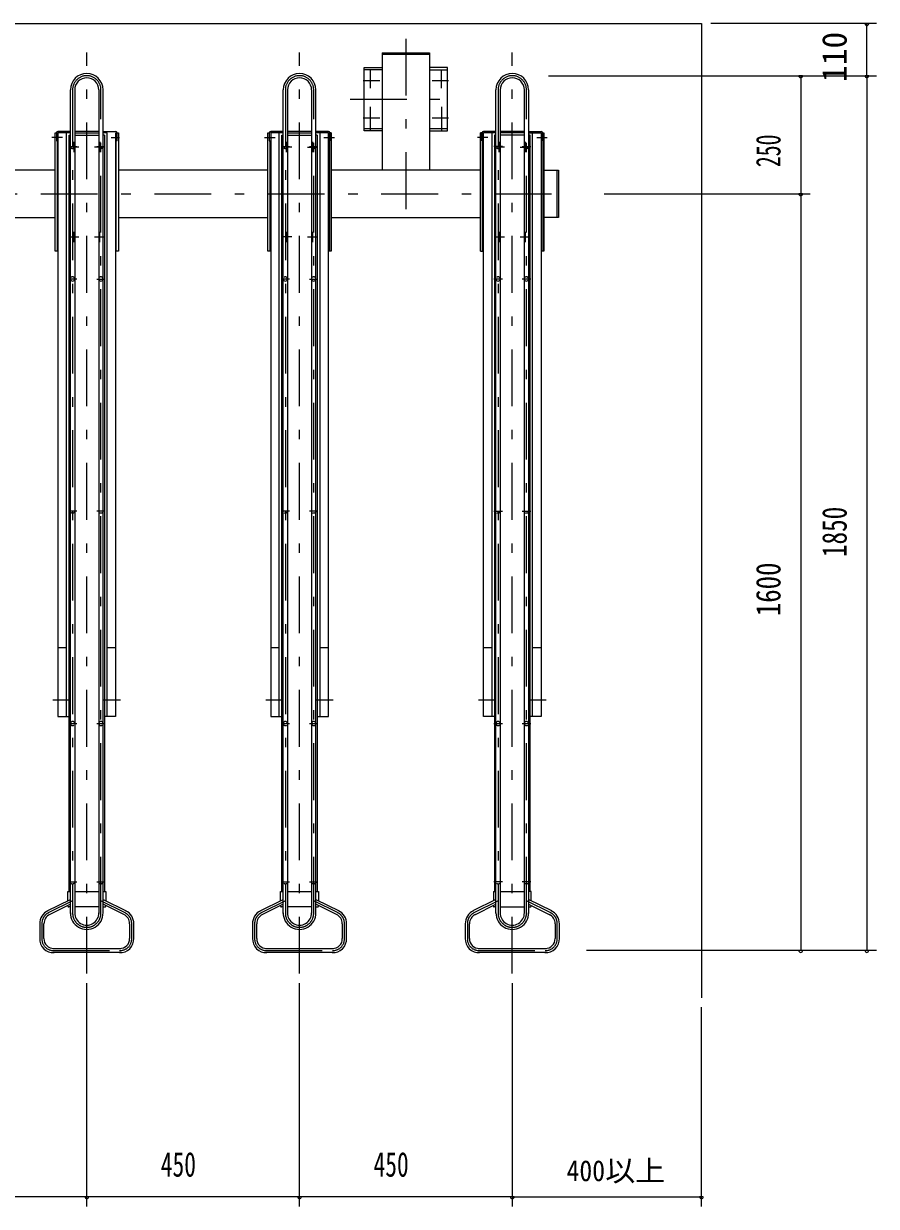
# Model space of a CAD drawing. Units: millimetres, scale not verified. Extents: x -5940 to 5940, y -4200 to 4200.
# Drawn here: x -770 to 1034, y -243 to 2258 of the extents above; entities that cross this region are included whole.
import ezdxf
from ezdxf.enums import TextEntityAlignment as Align

# ---------------------------------------------------------------- set-up
doc = ezdxf.new("R2010")
doc.units = ezdxf.units.MM
doc.header["$LTSCALE"] = 10
doc.linetypes.add('USER1', pattern=[3, 1, -2])
doc.linetypes.add('USER2', pattern=[24, 12, -5, 2, -5])
for name, color, linetype, lineweight in [('0-2_2-0BOLD', 7, 'Continuous', 18), ('0-3_2-1HIDDEN', 3, 'USER1', 18), ('0-4_2-2CENTER', 3, 'USER2', 18), ('0-5_2-5DIM', 3, 'Continuous', 18), ('0-7_2-7RACK', 5, 'Continuous', 18)]:
    doc.layers.add(name, color=color, linetype=linetype, lineweight=lineweight)
doc.styles.add('ＭＳ ゴシック', font='')
doc.styles.get('ＭＳ ゴシック').set_extended_font_data('MS Gothic')

msp = doc.modelspace()

# ---------------------------------------------------------------- linework, layer by layer
at = {"layer": '0-2_2-0BOLD'}
for p, q in [((-11.21, 2196.39), (-11.21, 1948.39)), ((88.79, 2193.39), (-11.21, 2193.39)), ((-11.21, 2160.89), (-49.21, 2160.89)), ((88.79, 2160.89), (126.79, 2160.89)), ((-670.7, 376.6), (-670.7, 2118.39)), ((-661.71, 2118.39), (-661.7, 376.6)), ((-610.71, 2118.39), (-610.71, 376.6)), ((-601.71, 376.6), (-601.71, 2118.39)), ((-220.7, 376.6), (-220.7, 2118.39)), ((-211.71, 2118.39), (-211.7, 376.6)), ((-160.71, 2118.39), (-160.71, 376.6)), ((-151.71, 376.6), (-151.71, 2118.39)), ((229.3, 376.6), (229.3, 2118.39)), ((238.29, 2118.39), (238.3, 376.6)), ((289.29, 376.6), (289.29, 2118.39)), ((298.29, 2118.39), (298.29, 376.6)), ((-670.7, 2030.39), (-697.21, 2030.39)), ((-679.21, 793.39), (-679.21, 2027.39)), ((-610.71, 2030.39), (-661.71, 2030.39)), ((-661.71, 2027.39), (-610.71, 2027.39)), ((-601.71, 2030.39), (-575.2, 2030.39)), ((-572.2, 2010.39), (-572.2, 2027.39)), ((-220.7, 2030.39), (-247.21, 2030.39)), ((-229.21, 793.39), (-229.21, 2027.39)), ((-160.71, 2030.39), (-211.71, 2030.39)), ((-211.71, 2027.39), (-160.71, 2027.39)), ((-125.2, 2030.39), (-151.71, 2030.39)), ((-125.2, 2027.39), (-151.71, 2027.39)), ((-143.21, 2027.39), (-143.21, 793.39)), ((-119.21, 2027.39), (-122.2, 2027.39)), ((-122.2, 2010.39), (-122.2, 2027.39)), ((-119.21, 1777.39), (-119.21, 2027.39)), ((-11.21, 2035.89), (-49.21, 2035.89)), ((-11.21, 2031.39), (-49.21, 2031.39)), ((126.79, 2035.89), (88.79, 2035.89)), ((88.79, 2031.39), (126.79, 2031.39)), ((199.79, 2027.39), (196.79, 2027.39)), ((196.79, 2027.39), (196.79, 1777.39)), ((196.79, 1777.39), (196.79, 2027.39)), ((199.79, 2010.39), (199.79, 2027.39)), ((199.79, 2027.39), (199.79, 2010.39)), ((229.3, 2030.39), (202.79, 2030.39)), ((229.3, 2027.39), (202.79, 2027.39)), ((202.79, 793.39), (202.79, 2027.39)), ((220.79, 2027.39), (220.79, 793.39)), ((289.3, 2030.39), (238.29, 2030.39)), ((289.3, 2027.39), (238.29, 2027.39)), ((298.29, 2030.39), (324.8, 2030.39)), ((298.29, 2027.39), (324.8, 2027.39)), ((306.79, 793.39), (306.79, 2027.39)), ((327.8, 2027.39), (330.79, 2027.39)), ((327.8, 2010.39), (327.8, 2027.39)), ((330.79, 2027.39), (330.79, 1777.39)), ((330.79, 1777.39), (330.79, 2027.39)), ((-698.7, 2010.39), (-698.7, 1777.39)), ((-661.71, 2022.39), (-610.71, 2022.39)), ((-598.7, 2022.39), (-601.71, 2022.39)), ((-598.7, 2022.39), (-598.7, 423.39)), ((-572.2, 2010.39), (-575.2, 2010.39)), ((-573.7, 1777.39), (-573.7, 2010.39)), ((-248.7, 2010.39), (-248.7, 1777.39)), ((-211.71, 2022.39), (-160.71, 2022.39)), ((-148.7, 2022.39), (-151.71, 2022.39)), ((-148.7, 2022.39), (-148.7, 423.39)), ((-123.71, 2010.39), (-123.71, 1777.39)), ((-123.7, 1777.39), (-123.7, 2010.39)), ((199.79, 2010.39), (202.79, 2010.39)), ((201.29, 2010.39), (201.29, 1777.39)), ((201.3, 1777.39), (201.3, 2010.39)), ((289.3, 2022.39), (238.29, 2022.39)), ((301.3, 2022.39), (298.29, 2022.39)), ((301.3, 423.39), (301.3, 2022.39)), ((326.29, 1777.39), (326.29, 2010.39)), ((326.3, 2010.39), (326.3, 1777.39)), ((-703.21, 1948.39), (-1019.2, 1948.39)), ((-253.21, 1948.39), (-569.2, 1948.39)), ((196.79, 1948.39), (-119.2, 1948.39)), ((358.79, 1848.39), (358.79, 1948.39)), ((-1019.2, 1848.39), (-703.21, 1848.39)), ((-569.2, 1848.39), (-253.21, 1848.39)), ((-119.2, 1848.39), (196.79, 1848.39)), ((196.79, 1777.39), (202.8, 1777.39)), ((330.79, 1777.39), (324.79, 1777.39)), ((-679.2, 938.39), (-697.2, 938.39)), ((-575.21, 938.39), (-593.21, 938.39)), ((-229.2, 938.39), (-247.2, 938.39)), ((-125.21, 938.39), (-143.21, 938.39)), ((220.8, 938.39), (202.8, 938.39)), ((324.79, 938.39), (306.79, 938.39)), ((-697.2, 793.39), (-673.71, 793.39)), ((-247.2, 793.39), (-223.71, 793.39)), ((226.29, 793.39), (202.8, 793.39)), ((-719.68, 381.92), (-670.7, 406.27)), ((-661.7, 423.39), (-610.71, 423.39)), ((-601.71, 423.39), (-596.2, 423.39)), ((-601.71, 406.27), (-552.73, 381.92)), ((-596.2, 423.39), (-596.2, 403.54)), ((-269.68, 381.92), (-220.7, 406.27)), ((-211.7, 423.39), (-160.71, 423.39)), ((-151.71, 423.39), (-146.2, 423.39)), ((-151.71, 406.27), (-102.73, 381.92)), ((-146.2, 423.39), (-146.2, 403.54)), ((229.3, 406.27), (180.32, 381.92)), ((223.79, 423.39), (223.79, 403.54)), ((223.79, 423.39), (229.3, 423.39)), ((238.3, 423.39), (289.29, 423.39)), ((347.27, 381.92), (298.29, 406.27)), ((-670.7, 396.22), (-715.67, 373.86)), ((-676.21, 392.39), (-676.21, 393.48)), ((-670.7, 390.39), (-674.2, 390.39)), ((-610.71, 390.39), (-661.7, 390.39)), ((-556.74, 373.86), (-601.71, 396.22)), ((-601.71, 390.39), (-598.21, 390.39)), ((-596.2, 392.39), (-596.2, 393.48)), ((-220.7, 396.22), (-265.67, 373.86)), ((-226.21, 392.39), (-226.21, 393.48)), ((-220.7, 390.39), (-224.2, 390.39)), ((-160.71, 390.39), (-211.7, 390.39)), ((-106.74, 373.86), (-151.71, 396.22)), ((-151.71, 390.39), (-148.21, 390.39)), ((-146.2, 392.39), (-146.2, 393.48)), ((184.33, 373.86), (229.3, 396.22)), ((223.79, 392.39), (223.79, 393.48)), ((229.3, 390.39), (225.8, 390.39)), ((238.3, 390.39), (289.29, 390.39)), ((298.29, 396.22), (343.26, 373.86)), ((298.29, 390.39), (301.79, 390.39)), ((303.8, 392.39), (303.8, 393.48)), ((-735.71, 354.78), (-735.71, 323.75)), ((-726.71, 323.75), (-726.71, 354.78)), ((-545.71, 354.78), (-545.71, 323.75)), ((-536.7, 323.75), (-536.7, 354.78)), ((-285.71, 354.78), (-285.71, 323.75)), ((-276.71, 323.75), (-276.71, 354.78)), ((-95.71, 354.78), (-95.71, 323.75)), ((-86.7, 323.75), (-86.7, 354.78)), ((164.29, 354.78), (164.29, 323.75)), ((173.29, 323.75), (173.29, 354.78)), ((354.29, 354.78), (354.29, 323.75)), ((363.3, 323.75), (363.3, 354.78)), ((-708.21, 302.89), (-564.21, 302.89)), ((-258.21, 302.89), (-114.21, 302.89)), ((191.79, 302.89), (335.79, 302.89)), ((-564.21, 293.89), (-708.21, 293.89)), ((-114.21, 293.89), (-258.21, 293.89)), ((335.79, 293.89), (191.79, 293.89))]:
    msp.add_line(p, q, dxfattribs=at)
for points in [[(-11.21, 2196.39), (88.79, 2196.39), (88.79, 1948.39)], [(-49.21, 2031.39), (-49.21, 2165.39), (-11.21, 2165.39)], [(126.79, 2031.39), (126.79, 2165.39), (88.79, 2165.39)], [(-697.21, 1777.39), (-703.21, 1777.39), (-703.21, 2027.39), (-700.21, 2027.39)], [(-700.21, 2027.39), (-700.21, 2010.39), (-697.21, 2010.39)], [(-670.7, 2027.39), (-697.21, 2027.39), (-697.21, 793.39)], [(-593.21, 793.39), (-593.21, 2027.39), (-601.71, 2027.39)], [(-575.21, 2027.39), (-575.21, 793.39), (-598.7, 793.39)], [(-572.2, 2027.39), (-569.21, 2027.39), (-569.21, 1777.39), (-575.21, 1777.39)], [(-247.21, 1777.39), (-253.21, 1777.39), (-253.21, 2027.39), (-250.21, 2027.39)], [(-250.21, 2027.39), (-250.21, 2010.39), (-247.21, 2010.39)], [(-220.7, 2027.39), (-247.21, 2027.39), (-247.21, 793.39)], [(-148.7, 793.39), (-125.21, 793.39), (-125.21, 2027.39)], [(-119.21, 2027.39), (-119.21, 1777.39), (-125.21, 1777.39)], [(-122.2, 2027.39), (-122.2, 2010.39), (-125.2, 2010.39)], [(324.79, 2027.39), (324.79, 793.39), (301.3, 793.39)], [(327.8, 2027.39), (327.8, 2010.39), (324.8, 2010.39)], [(-673.71, 423.39), (-673.71, 2022.39), (-670.7, 2022.39)], [(-223.71, 423.39), (-223.71, 2022.39), (-220.7, 2022.39)], [(229.3, 2022.39), (226.29, 2022.39), (226.29, 423.39)], [(330.8, 1948.39), (361.79, 1948.39), (361.79, 1848.39), (330.8, 1848.39)], [(-676.21, 403.54), (-676.21, 423.39), (-670.7, 423.39)], [(-226.21, 403.54), (-226.21, 423.39), (-220.7, 423.39)], [(303.8, 403.54), (303.8, 423.39), (298.29, 423.39)]]:
    msp.add_lwpolyline(points, dxfattribs=at)
for centre, radius, start, end in [((-636.21, 2118.39), 34.5, 359.99998, 179.99998), ((-186.21, 2118.39), 34.5, 359.99998, 179.99998), ((263.79, 2118.39), 34.5, 359.99998, 179.99998), ((263.79, 2118.39), 34.5, 0.00002, 180.00002), ((-636.21, 2118.39), 25.5, 359.99998, 179.99998), ((-186.21, 2118.39), 25.5, 359.99998, 179.99998), ((263.79, 2118.39), 25.5, 359.99998, 179.99998), ((263.79, 2118.39), 25.5, 0.00002, 180.00002), ((-697.21, 2027.39), 3, 90, 180), ((-575.2, 2027.39), 3, 0, 90), ((-247.21, 2027.39), 3, 90, 180), ((-125.2, 2027.39), 3, 0, 90), ((-125.2, 2027.39), 3, 0, 90), ((202.79, 2027.39), 3, 90, 180), ((202.79, 2027.39), 3, 90, 180), ((324.8, 2027.39), 3, 0, 90), ((324.8, 2027.39), 3, 0, 90), ((-666.2, 1718.39), 4.5, 180.00002, 0), ((-606.21, 1718.39), 4.5, 180.00002, 0), ((-216.2, 1718.39), 4.5, 180.00002, 0), ((-156.21, 1718.39), 4.5, 180.00002, 0), ((-156.21, 1718.39), 4.5, 180, 359.99998), ((233.8, 1718.39), 4.5, 180.00002, 0), ((233.8, 1718.39), 4.5, 180, 359.99998), ((293.79, 1718.39), 4.5, 180.00002, 0), ((293.79, 1718.39), 4.5, 180, 359.99998), ((-666.2, 778.39), 4.5, 359.99998, 179.99998), ((-606.21, 778.39), 4.5, 359.99998, 179.99998), ((-216.2, 778.39), 4.5, 359.99998, 179.99998), ((-156.21, 778.39), 4.5, 359.99998, 179.99998), ((233.8, 778.39), 4.5, 359.99998, 179.99998), ((293.79, 778.39), 4.5, 359.99998, 179.99998), ((-705.69, 355.36), 30.02, 114.85748, 181.30573), ((-674.2, 392.39), 2, 180, 270), ((-636.21, 377.4), 34.51, 178.47601, 1.52399), ((-636.21, 377.4), 25.51, 178.47601, 1.52399), ((-598.21, 392.39), 2, 270, 0), ((-566.72, 355.36), 30.02, 358.69426, 65.1425), ((-255.69, 355.36), 30.02, 114.85748, 181.30573), ((-224.2, 392.39), 2, 180, 270), ((-186.21, 377.4), 34.51, 178.47601, 1.52399), ((-186.21, 377.4), 25.51, 178.47601, 1.52399), ((-148.21, 392.39), 2, 270, 0), ((-116.72, 355.36), 30.02, 358.69426, 65.1425), ((194.31, 355.36), 30.02, 114.85748, 181.30573), ((225.8, 392.39), 2, 180, 270), ((263.79, 377.4), 34.51, 178.47601, 1.52399), ((263.79, 377.4), 25.51, 178.47601, 1.52399), ((301.79, 392.39), 2, 270, 0), ((333.28, 355.36), 30.02, 358.69426, 65.1425), ((-705.69, 355.36), 21.02, 114.85748, 181.30573), ((-566.72, 355.36), 21.02, 358.69426, 65.1425), ((-255.69, 355.36), 21.02, 114.85748, 181.30573), ((-116.72, 355.36), 21.02, 358.69426, 65.1425), ((194.31, 355.36), 21.02, 114.85748, 181.30573), ((333.28, 355.36), 21.02, 358.69426, 65.1425), ((-706.9, 322.69), 28.83, 177.49678, 273.08292), ((-706.9, 322.69), 19.83, 177.49678, 273.08292), ((-565.51, 322.69), 28.83, 266.91708, 2.50322), ((-565.51, 322.69), 19.83, 266.91708, 2.50322), ((-256.9, 322.69), 28.83, 177.49678, 273.08292), ((-256.9, 322.69), 19.83, 177.49678, 273.08292), ((-115.51, 322.69), 28.83, 266.91708, 2.50322), ((-115.51, 322.69), 19.83, 266.91708, 2.50322), ((193.1, 322.69), 28.83, 177.49678, 273.08292), ((193.1, 322.69), 19.83, 177.49678, 273.08292), ((334.49, 322.69), 28.83, 266.91708, 2.50322), ((334.49, 322.69), 19.83, 266.91708, 2.50322)]:
    msp.add_arc(centre, radius, start, end, dxfattribs=at)
at = {"layer": '0-3_2-1HIDDEN'}
for centre in [(-666.2, 1998.39), (-606.21, 1998.39), (-216.2, 1998.39), (-156.21, 1998.39), (-156.21, 1998.39), (233.8, 1998.39), (233.8, 1998.39), (293.79, 1998.39), (293.79, 1998.39), (-666.2, 1227.39), (-606.21, 1227.39), (-216.2, 1227.39), (-156.21, 1227.39), (233.8, 1227.39), (293.79, 1227.39), (-666.2, 443.39), (-606.21, 443.39), (-216.2, 443.39), (-156.21, 443.39), (233.8, 443.39), (293.79, 443.39)]:
    msp.add_circle(centre, 4.5, dxfattribs=at)
for centre, start, end in [((-666.2, 1718.39), 0, 180), ((-606.21, 1718.39), 0, 180), ((-216.2, 1718.39), 0, 180), ((-156.21, 1718.39), 0, 180), ((-156.21, 1718.39), 0, 180), ((233.8, 1718.39), 0, 180), ((233.8, 1718.39), 0, 180), ((293.79, 1718.39), 0, 180), ((293.79, 1718.39), 0, 180), ((-666.2, 778.39), 180.00002, 0), ((-606.21, 778.39), 180.00002, 0), ((-216.2, 778.39), 180.00002, 0), ((-156.21, 778.39), 180.00002, 0), ((233.8, 778.39), 180.00002, 0), ((293.79, 778.39), 180.00002, 0)]:
    msp.add_arc(centre, 4.5, start, end, dxfattribs=at)
at = {"layer": '0-4_2-2CENTER'}
for p, q in [((38.79, 2226.39), (38.79, 1818.39)), ((-636.21, 249.39), (-636.21, 2197.39)), ((-186.21, 249.39), (-186.21, 2197.39)), ((263.79, 249.39), (263.79, 2197.39)), ((-36.21, 2121.83), (-36.21, 2161.15)), ((113.79, 2121.83), (113.79, 2161.15)), ((-51.61, 2138.39), (-16.65, 2138.39)), ((94.24, 2138.39), (129.2, 2138.39)), ((-666.2, 2118.39), (-666.2, 376.6)), ((-606.21, 376.6), (-606.21, 2118.39)), ((-216.2, 2118.39), (-216.2, 376.6)), ((-156.21, 376.6), (-156.21, 2118.39)), ((233.8, 2118.39), (233.8, 376.6)), ((293.79, 376.6), (293.79, 2118.39)), ((-79.21, 2098.39), (156.79, 2098.39)), ((-36.21, 2032.98), (-36.21, 2082.5)), ((113.79, 2082.5), (113.79, 2032.98)), ((-16.65, 2058.39), (-51.61, 2058.39)), ((129.2, 2058.39), (94.24, 2058.39)), ((-687.83, 2017.39), (-710.07, 2017.39)), ((-663.71, 2008.39), (-663.71, 1986.39)), ((-608.71, 2008.39), (-608.71, 1986.39)), ((-584.38, 2017.39), (-566.99, 2017.39)), ((-260.07, 2017.39), (-237.83, 2017.39)), ((-213.71, 1986.39), (-213.71, 2008.39)), ((-158.71, 2008.39), (-158.71, 1986.39)), ((-158.7, 1986.39), (-158.7, 2008.39)), ((-134.58, 2017.39), (-112.34, 2017.39)), ((212.17, 2017.39), (189.93, 2017.39)), ((236.29, 1986.39), (236.29, 2008.39)), ((236.3, 2008.39), (236.3, 1986.39)), ((291.29, 2008.39), (291.29, 1986.39)), ((291.3, 1986.39), (291.3, 2008.39)), ((315.42, 2017.39), (337.66, 2017.39)), ((-675.21, 1998.39), (-657.21, 1998.39)), ((-652.71, 1997.39), (-674.71, 1997.39)), ((-597.71, 1997.39), (-619.71, 1997.39)), ((-615.21, 1998.39), (-597.21, 1998.39)), ((-225.21, 1998.39), (-207.21, 1998.39)), ((-202.71, 1997.39), (-224.71, 1997.39)), ((-169.71, 1997.39), (-147.71, 1997.39)), ((-165.21, 1998.39), (-147.21, 1998.39)), ((242.79, 1998.39), (224.79, 1998.39)), ((247.3, 1997.39), (225.29, 1997.39)), ((280.29, 1997.39), (302.29, 1997.39)), ((284.79, 1998.39), (302.79, 1998.39)), ((-4813.21, 1898.39), (390.79, 1898.39)), ((-674.71, 1807.39), (-652.71, 1807.39)), ((-663.71, 1818.39), (-663.71, 1796.39)), ((-619.71, 1807.39), (-597.71, 1807.39)), ((-608.71, 1796.39), (-608.71, 1818.39)), ((-202.71, 1807.39), (-224.71, 1807.39)), ((-213.71, 1796.39), (-213.71, 1818.39)), ((-169.71, 1807.39), (-147.71, 1807.39)), ((-158.71, 1796.39), (-158.71, 1818.39)), ((-158.7, 1818.39), (-158.7, 1796.39)), ((225.29, 1807.39), (247.3, 1807.39)), ((236.29, 1818.39), (236.29, 1796.39)), ((236.3, 1796.39), (236.3, 1818.39)), ((280.29, 1807.39), (302.29, 1807.39)), ((291.29, 1796.39), (291.29, 1818.39)), ((291.3, 1818.39), (291.3, 1796.39)), ((-657.21, 1718.39), (-675.21, 1718.39)), ((-615.21, 1718.39), (-597.21, 1718.39)), ((-207.21, 1718.39), (-225.21, 1718.39)), ((-165.21, 1718.39), (-147.21, 1718.39)), ((242.79, 1718.39), (224.79, 1718.39)), ((302.79, 1718.39), (284.79, 1718.39)), ((-657.21, 1227.39), (-675.21, 1227.39)), ((-597.21, 1227.39), (-615.21, 1227.39)), ((-207.21, 1227.39), (-225.21, 1227.39)), ((-147.21, 1227.39), (-165.21, 1227.39)), ((224.79, 1227.39), (242.79, 1227.39)), ((284.79, 1227.39), (302.79, 1227.39)), ((-707.65, 828.39), (-671.36, 828.39)), ((-601.05, 828.39), (-564.76, 828.39)), ((-257.65, 828.39), (-221.36, 828.39)), ((-151.05, 828.39), (-114.76, 828.39)), ((192.35, 828.39), (228.64, 828.39)), ((298.95, 828.39), (335.24, 828.39)), ((-675.21, 778.39), (-657.21, 778.39)), ((-615.21, 778.39), (-597.21, 778.39)), ((-225.21, 778.39), (-207.21, 778.39)), ((-165.21, 778.39), (-147.21, 778.39)), ((224.79, 778.39), (242.79, 778.39)), ((284.79, 778.39), (302.79, 778.39)), ((-675.21, 443.39), (-657.21, 443.39)), ((-615.21, 443.39), (-597.21, 443.39)), ((-225.21, 443.39), (-207.21, 443.39)), ((-165.21, 443.39), (-147.21, 443.39)), ((242.79, 443.39), (224.79, 443.39)), ((302.79, 443.39), (284.79, 443.39)), ((-666.2, 403.48), (-717.68, 377.89)), ((-554.74, 377.89), (-606.21, 403.48)), ((-216.2, 403.48), (-267.68, 377.89)), ((-104.74, 377.89), (-156.21, 403.48)), ((233.8, 403.48), (182.32, 377.89)), ((345.26, 377.89), (293.79, 403.48)), ((-731.21, 354.78), (-731.21, 323.75)), ((-541.21, 323.75), (-541.21, 354.78)), ((-281.21, 354.78), (-281.21, 323.75)), ((-91.21, 323.75), (-91.21, 354.78)), ((168.79, 354.78), (168.79, 323.75)), ((358.79, 323.75), (358.79, 354.78)), ((-708.21, 298.39), (-564.21, 298.39)), ((-258.21, 298.39), (-114.21, 298.39)), ((191.79, 298.39), (335.79, 298.39))]:
    msp.add_line(p, q, dxfattribs=at)
for centre, radius, start, end in [((-636.21, 2118.39), 30, 359.99998, 179.99998), ((-186.21, 2118.39), 30, 359.99998, 179.99998), ((263.79, 2118.39), 30, 359.99998, 179.99998), ((263.79, 2118.39), 30, 0.00002, 180.00002), ((-705.69, 355.36), 25.52, 114.85748, 181.30573), ((-636.21, 377.4), 30.01, 178.47601, 1.52399), ((-566.72, 355.36), 25.52, 358.69426, 65.1425), ((-255.69, 355.36), 25.52, 114.85748, 181.30573), ((-186.21, 377.4), 30.01, 178.47601, 1.52399), ((-116.72, 355.36), 25.52, 358.69426, 65.1425), ((194.31, 355.36), 25.52, 114.85748, 181.30573), ((263.79, 377.4), 30.01, 178.47601, 1.52399), ((333.28, 355.36), 25.52, 358.69426, 65.1425), ((-706.9, 322.69), 24.33, 177.49678, 273.08292), ((-565.51, 322.69), 24.33, 266.91708, 2.50322), ((-256.9, 322.69), 24.33, 177.49678, 273.08292), ((-115.51, 322.69), 24.33, 266.91708, 2.50322), ((193.1, 322.69), 24.33, 177.49678, 273.08292), ((334.49, 322.69), 24.33, 266.91708, 2.50322)]:
    msp.add_arc(centre, radius, start, end, dxfattribs=at)
at = {"layer": '0-5_2-5DIM'}
for p, q in [((1033.79, 2258.39), (683.79, 2258.39)), ((1017.79, 2258.39), (1009.79, 2258.39)), ((1013.79, 2148.39), (1013.79, 2258.39)), ((340.42, 2148.39), (1033.79, 2148.39)), ((877.79, 2148.39), (869.79, 2148.39)), ((873.79, 2148.39), (873.79, 1898.39)), ((1017.79, 2148.39), (1009.79, 2148.39)), ((1013.79, 2148.39), (1013.79, 298.39)), ((1013.79, 2148.39), (1013.79, 298.39)), ((458.17, 1898.39), (893.79, 1898.39)), ((877.79, 1898.39), (869.79, 1898.39)), ((873.79, 1898.39), (873.79, 298.39)), ((1033.79, 298.39), (420.99, 298.39)), ((877.79, 298.39), (869.79, 298.39)), ((1017.79, 298.39), (1009.79, 298.39)), ((-636.21, -242.68), (-636.21, 229.39)), ((-186.21, -242.68), (-186.21, 229.39)), ((263.79, 229.39), (263.79, -242.68)), ((663.79, -242.68), (663.79, 178.39)), ((-636.21, -222.68), (-1086.21, -222.68)), ((-632.21, -222.68), (-640.21, -222.68)), ((-186.21, -222.68), (-636.21, -222.68)), ((-182.21, -222.68), (-190.21, -222.68)), ((263.79, -222.68), (-186.21, -222.68)), ((267.79, -222.68), (259.79, -222.68)), ((263.79, -222.68), (663.79, -222.68)), ((667.79, -222.68), (659.79, -222.68))]:
    msp.add_line(p, q, dxfattribs=at)
for centre in [(1013.79, 2258.39), (873.79, 2148.39), (1013.79, 2148.39), (873.79, 1898.39), (873.79, 298.39), (1013.79, 298.39), (-636.21, -222.68), (-186.21, -222.68), (263.79, -222.68), (663.79, -222.68)]:
    msp.add_arc(centre, 4, 180, 0, dxfattribs=at)
at = {"layer": '0-7_2-7RACK'}
msp.add_line((663.79, 2258.39), (663.79, 198.39), dxfattribs=at)
msp.add_lwpolyline([(-5086.21, 198.39), (-5086.21, 2258.39), (663.79, 2258.39)], dxfattribs=at)

# ---------------------------------------------------------------- texts
at = {"layer": '0-5_2-5DIM', "color": 7, "style": 'ＭＳ ゴシック'}
msp.add_text('110', height=52.1, rotation=90, dxfattribs=at).set_placement((986.69, 2134.89), align=Align.BOTTOM_LEFT)
for s, width, p in [('250', 0.65, (846.69, 1954.89)), ('1850', 0.75, (986.69, 1130.39)), ('1600', 0.8, (846.69, 1005.39))]:
    msp.add_text(s, height=52.1, rotation=90, dxfattribs=dict(at, width=width)).set_placement(p, align=Align.BOTTOM_LEFT)
for s, height, width, p in [('450', 52.1, 0.7, (-479.71, -195.58)), ('450', 52.1, 0.7, (-29.71, -195.58)), ('400', 44.28, 0.9, (378.61, -202.68)), ('以上', 44.28, 1.05, (460.43, -202.68))]:
    msp.add_text(s, height=height, dxfattribs=dict(at, width=width)).set_placement(p, align=Align.BOTTOM_LEFT)

doc.saveas('drawing.dxf')
